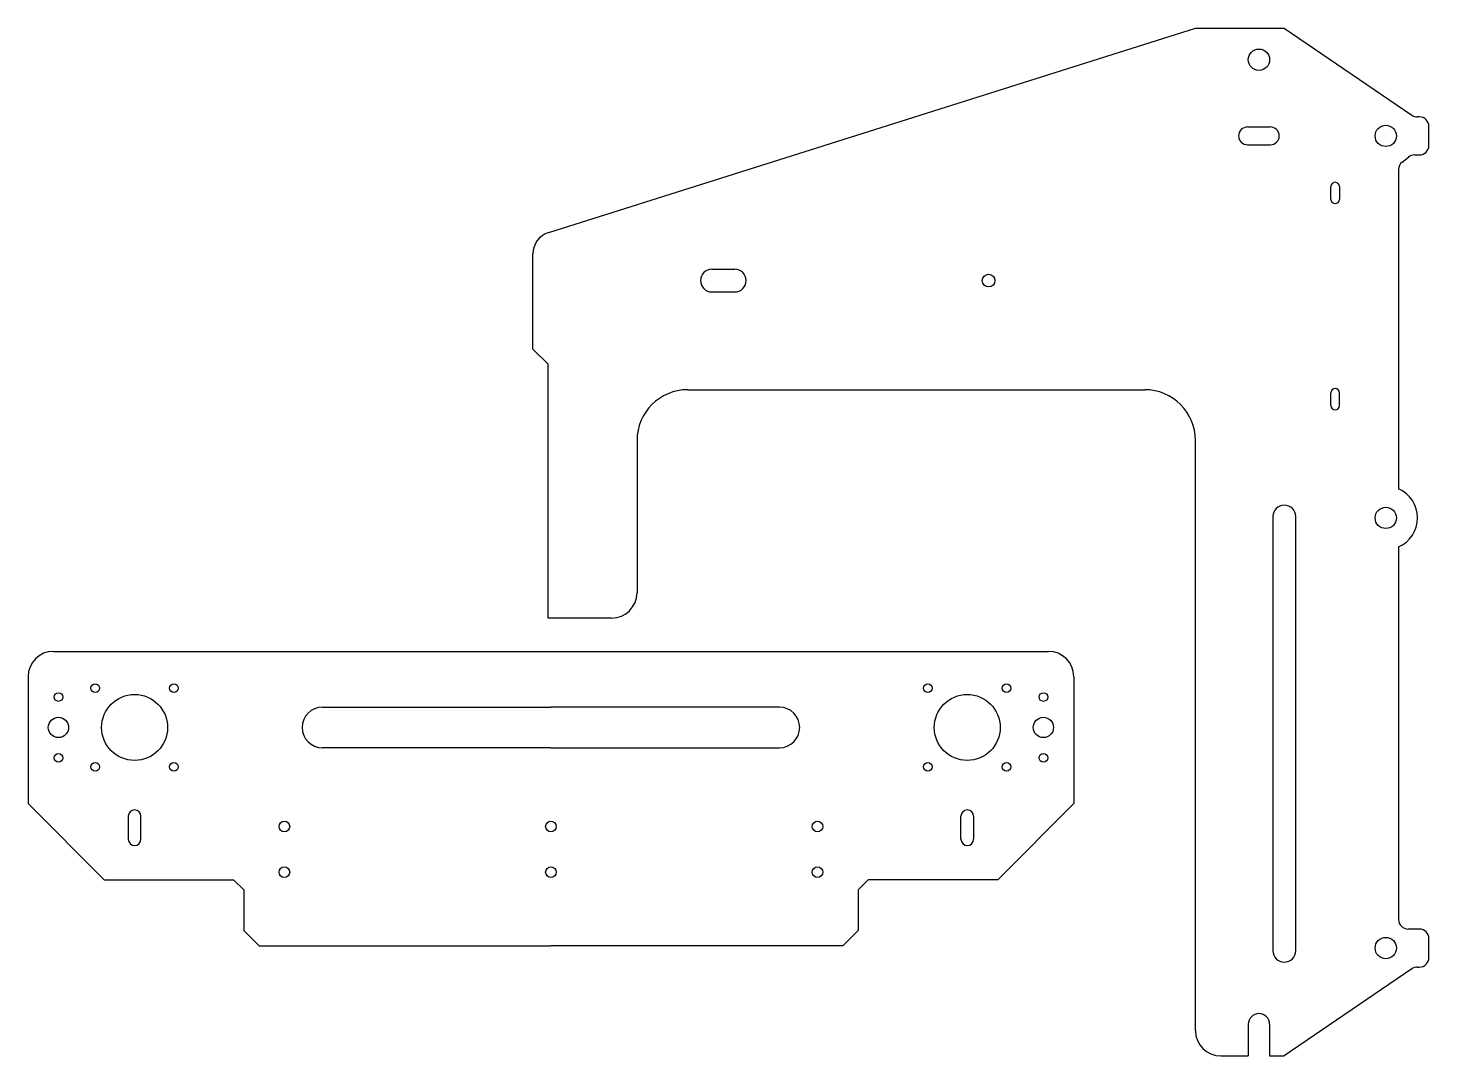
# Model space of a CAD drawing. Extents: x -206 to 346, y -43 to 362.
import ezdxf

# ---------------------------------------------------------------- set-up
doc = ezdxf.new("R2010")
doc.units = 0
doc.layers.add('CONTINUOUS', color=7, linetype='CONTINUOUS')

msp = doc.modelspace()

# ---------------------------------------------------------------- linework, layer by layer
at = {"layer": 'CONTINUOUS', "color": 1, "linetype": 'CONTINUOUS'}
for p, q in [((-0.88, 281.04), (253.91, 361.58)), ((253.91, 361.58), (288.91, 361.58)), ((288.91, 361.58), (339.12, 327.24)), ((274.41, 322.58), (283.41, 322.58)), ((333.91, 305.78), (333.91, 180.03)), ((310.61, 299.08), (310.61, 294.08)), ((-7.09, 235.08), (-7.09, 272.56)), ((-1.09, 229.08), (-7.09, 235.08)), ((-1.09, 129.08), (-1.09, 229.08)), ((33.91, 199.08), (33.91, 139.08)), ((253.91, -33.42), (253.91, 199.08)), ((-206, 106), (-206, 56)), ((206, 106), (206, 56)), ((-90, 94), (0, 94)), ((90, 94), (0, 94)), ((0, 78), (-90, 78)), ((0, 78), (90, 78)), ((-206, 56), (-176, 26)), ((206, 56), (176, 26)), ((-166.5, 51), (-166.5, 42)), ((-161.5, 42), (-161.5, 51)), ((161.5, 42), (161.5, 51)), ((166.5, 51), (166.5, 42)), ((-176, 26), (-125, 26)), ((-125, 26), (-121, 22)), ((125, 26), (121, 22)), ((176, 26), (125, 26)), ((-121, 22), (-121, 6)), ((121, 22), (121, 6)), ((-121, 6), (-115, 0)), ((121, 6), (115, 0)), ((-115, 0), (0, 0)), ((115, 0), (0, 0)), ((339.12, -9.09), (288.91, -43.42))]:
    msp.add_line(p, q, dxfattribs=at)
at = {"layer": 'CONTINUOUS'}
for p, q in [((342.1, 326.58), (341.27, 326.58)), ((345.91, 315.39), (345.91, 322.77)), ((274.41, 315.58), (283.41, 315.58)), ((335.36, 308.76), (337.87, 310.75)), ((340.24, 311.58), (342.1, 311.58)), ((307.21, 294.08), (307.21, 299.08)), ((63.41, 266.58), (72.41, 266.58)), ((63.41, 257.58), (72.41, 257.58)), ((53.91, 219.08), (233.91, 219.08)), ((307.21, 212.8), (307.21, 217.8)), ((310.61, 212.8), (310.61, 217.8)), ((284.41, 169.08), (284.41, -1.92)), ((293.41, -1.92), (293.41, 169.08)), ((333.91, 157.12), (333.91, 10.39)), ((23.91, 129.08), (-1.09, 129.08)), ((-196, 116), (196, 116)), ((338.91, 6.58), (337.72, 6.58)), ((342.1, 6.58), (338.91, 6.58)), ((345.91, -4.61), (345.91, 2.77)), ((341.27, -8.42), (342.1, -8.42)), ((274.71, -30.92), (274.71, -43.42)), ((283.11, -30.92), (283.11, -43.42)), ((263.91, -43.42), (274.71, -43.42)), ((283.11, -43.42), (288.91, -43.42))]:
    msp.add_line(p, q, dxfattribs=at)
for centre, radius in [((278.91, 349.08), 4.2), ((328.91, 319.08), 4.2), ((172.41, 262.08), 2.5), ((328.91, 168.58), 4.2), ((-194, 98), 1.7), ((-179.5, 101.5), 1.7), ((-148.5, 101.5), 1.7), ((148.5, 101.5), 1.7), ((179.5, 101.5), 1.7), ((194, 98), 1.7), ((-164, 86), 13), ((164, 86), 13), ((-194, 86), 4), ((194, 86), 4), ((-194, 74), 1.7), ((-179.5, 70.5), 1.7), ((-148.5, 70.5), 1.7), ((148.5, 70.5), 1.7), ((179.5, 70.5), 1.7), ((194, 74), 1.7), ((-105, 47), 2.1), ((0, 47), 2.1), ((105, 47), 2.1), ((-105, 29), 2.1), ((0, 29), 2.1), ((105, 29), 2.1), ((328.91, -0.92), 4.2)]:
    msp.add_circle(centre, radius, dxfattribs=at)
for centre, radius, start, end in [((341.27, 330.39), 3.81, 235.6315, 270), ((342.1, 322.77), 3.81, 0, 90), ((274.41, 319.08), 3.5, 90, 270), ((283.41, 319.08), 3.5, 270, 90), ((342.1, 315.39), 3.81, 270, 0), ((340.24, 307.77), 3.81, 90, 128.354), ((337.72, 305.78), 3.81, 128.354, 180), ((308.91, 299.08), 1.7, 0, 180), ((308.91, 294.08), 1.7, 180, 0), ((1.8, 272.56), 8.89, 107.5413, 180), ((63.41, 262.08), 4.5, 90, 270), ((72.41, 262.08), 4.5, 270, 90), ((53.91, 199.08), 20, 90, 180), ((233.91, 199.08), 20, 0, 90), ((308.91, 217.8), 1.7, 0, 180), ((308.91, 212.8), 1.7, 180, 0), ((328.91, 168.58), 12.5, 293.5782, 66.4218), ((288.91, 169.08), 4.5, 0, 180), ((23.91, 139.08), 10, 270, 0), ((-196, 106), 10, 90, 180), ((196, 106), 10, 0, 90), ((-90, 86), 8, 90, 270), ((90, 86), 8, 270, 90), ((-164, 51), 2.5, 0, 180), ((164, 51), 2.5, 0, 180), ((-164, 42), 2.5, 180, 0), ((164, 42), 2.5, 180, 0), ((337.72, 10.39), 3.81, 180, 270), ((342.1, 2.77), 3.81, 0, 90), ((288.91, -1.92), 4.5, 180, 0), ((342.1, -4.61), 3.81, 270, 0), ((341.27, -12.23), 3.81, 90, 124.3685), ((278.91, -30.92), 4.2, 0, 180), ((263.91, -33.42), 10, 180, 270)]:
    msp.add_arc(centre, radius, start, end, dxfattribs=at)

doc.saveas('drawing.dxf')
